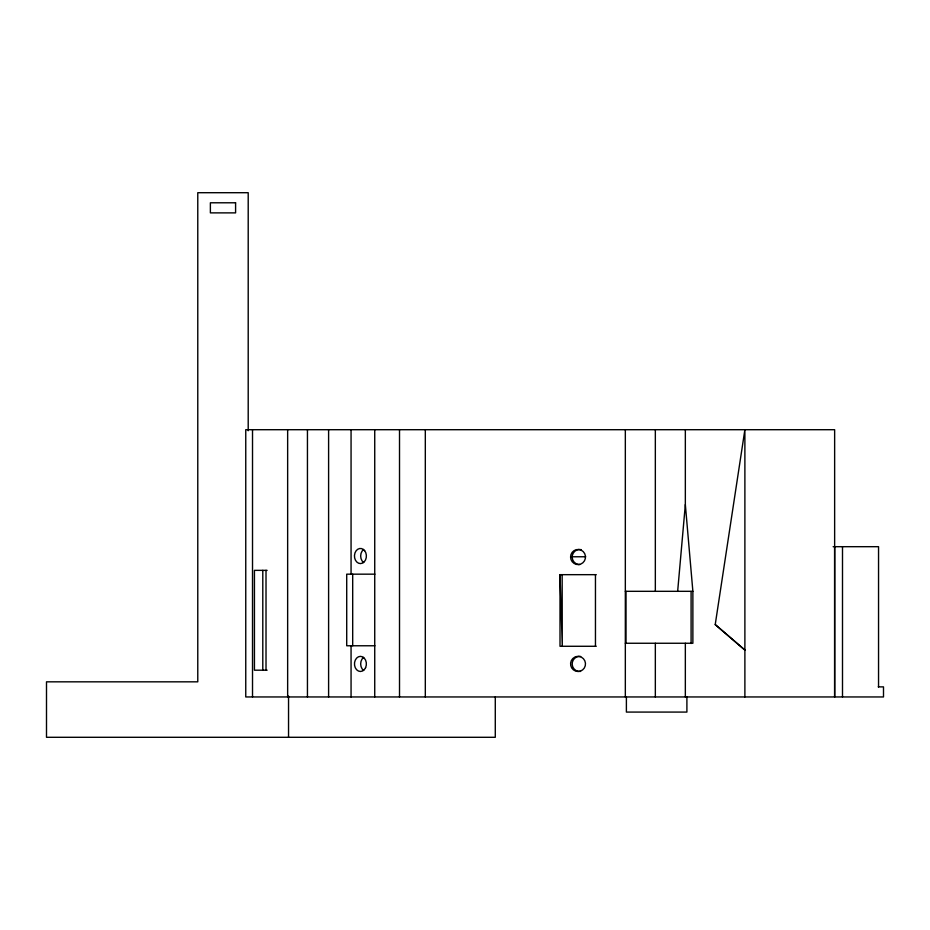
<?xml version="1.0" encoding="UTF-8"?>
<svg xmlns="http://www.w3.org/2000/svg" width="930" height="930" viewBox="0 0 930 930"><rect width="100%" height="100%" fill="white"/><g stroke="black" fill="none" stroke-linecap="round" stroke-linejoin="round"><path stroke-width="1.4" d="M248.205 430.73L248.205 192.708L197.776 192.708L197.776 681.83L46.5 681.83L46.5 737.292L495.283 737.292L495.283 696.954M307.446 696.954L307.446 429.707M351.063 696.954L351.063 645.769M352.691 645.769L352.691 574.17M374.732 696.954L374.732 429.707M625.332 696.954L625.332 429.707M655.336 591.317L655.336 429.707M625.332 643.258L692.873 643.258L692.873 591.317L685.34 504.583L685.34 429.707M691.095 643.514L691.095 591.468M834.64 546.689L834.64 696.954L834.64 429.707L245.753 429.707L245.753 696.954L883.5 696.954L883.5 686.875L878.234 686.875M842.499 696.954L842.499 546.689M677.656 591.317L685.34 504.583M715.228 624.576L744.884 650.058L715.228 624.576L744.884 429.707L744.884 696.954M833.14 546.689L878.548 546.689L878.548 686.875M571.183 556.768L585.668 556.768M267.131 570.357L254.436 570.357L254.436 670.193L267.131 670.193M374.895 574.17L346.716 574.17L346.716 645.769L374.895 645.769M596.211 646.28L560.011 646.28L560.011 574.67L596.211 574.67M625.332 591.317L692.873 591.317M580.669 656.441L577.112 656.417A7.568 7.463 -90 0 0 571.706 667.938A7.568 7.463 -90 0 0 584.296 668.042A7.568 7.463 -90 0 0 579.065 656.441M579.902 564.58L576.356 564.394A7.568 7.463 90 0 1 572.148 552.374A7.568 7.463 90 0 1 584.679 553.582A7.568 7.463 90 0 1 578.297 564.58M560.011 574.67L562.278 646.28L562.15 574.67M686.898 696.954L686.898 712.078L626.39 712.078L626.39 696.954M685.34 643.258L685.34 696.954M655.336 643.258L655.336 696.954M625.995 591.317L625.995 643.258M595.456 574.67L595.456 646.28M425.312 429.707L425.312 696.954M399.516 429.707L399.516 696.954M351.063 429.707L351.063 574.17M328.604 429.707L328.604 696.954M288.544 696.047L288.544 737.292M287.649 429.707L287.649 696.954M266.015 570.357L266.015 670.193M262.795 570.357L262.795 670.193M252.518 429.707L252.518 696.954M577.96 564.394A7.568 7.463 90 0 1 572.357 555.326A7.568 7.463 90 0 1 581.308 549.653M580.553 671.437A7.568 7.463 -90 0 1 572.229 664.857A7.568 7.463 -90 0 1 578.716 656.417M363.642 562.569A7.568 5.964 -90 0 1 363.642 549.467M363.642 670.472A7.568 5.964 -90 0 1 363.642 657.371M235.592 202.787L210.378 202.787L210.378 212.877L235.592 212.877L235.592 202.787M364.641 550.665L363.409 549.467A7.568 5.964 -90 0 0 354.481 555.361A7.568 5.964 -90 0 0 362.468 563.127A7.568 5.964 -90 0 0 364.641 550.665M365.583 667.705A7.568 5.964 -90 0 0 360.422 656.359A7.568 5.964 -90 0 0 355.26 667.705A7.568 5.964 -90 0 0 365.583 667.705"/></g></svg>
